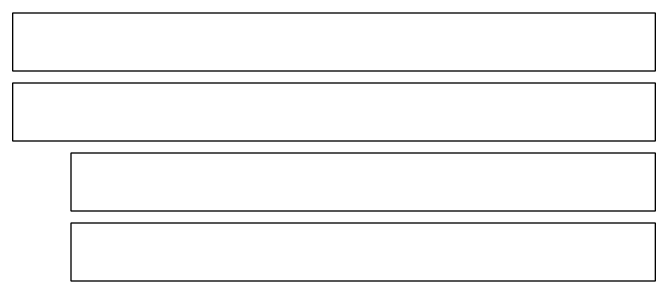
# Model space of a CAD drawing. Extents: x 0 to 1130, y 0 to 353.
# Drawn here: x 580 to 1130, y 123 to 353 of the extents above; entities that cross this region are included whole.
import ezdxf

# ---------------------------------------------------------------- set-up
doc = ezdxf.new("R2010")
doc.units = 0
doc.header["$LTSCALE"] = 25.4
doc.layers.get('0').update_dxf_attribs({"color": 13, "linetype": 'CONTINUOUS'})

msp = doc.modelspace()

# ---------------------------------------------------------------- linework, layer by layer
at = {"color": 0}
for p, q in [((579.7, 352.95), (1129.7, 352.95)), ((579.7, 302.95), (579.7, 352.95)), ((1129.7, 352.95), (1129.7, 302.95)), ((1129.7, 302.95), (579.7, 302.95)), ((579.7, 242.95), (579.7, 292.95)), ((579.7, 292.95), (1129.7, 292.95)), ((1129.7, 292.95), (1129.7, 242.95)), ((1129.7, 242.95), (579.7, 242.95)), ((629.7, 182.95), (629.7, 232.95)), ((629.7, 232.95), (1129.7, 232.95)), ((1129.7, 232.95), (1129.7, 182.95)), ((1129.7, 182.95), (629.7, 182.95)), ((629.7, 122.95), (629.7, 172.95)), ((629.7, 172.95), (1129.7, 172.95)), ((1129.7, 172.95), (1129.7, 122.95)), ((1129.7, 122.95), (629.7, 122.95))]:
    msp.add_line(p, q, dxfattribs=at)

doc.saveas('drawing.dxf')
